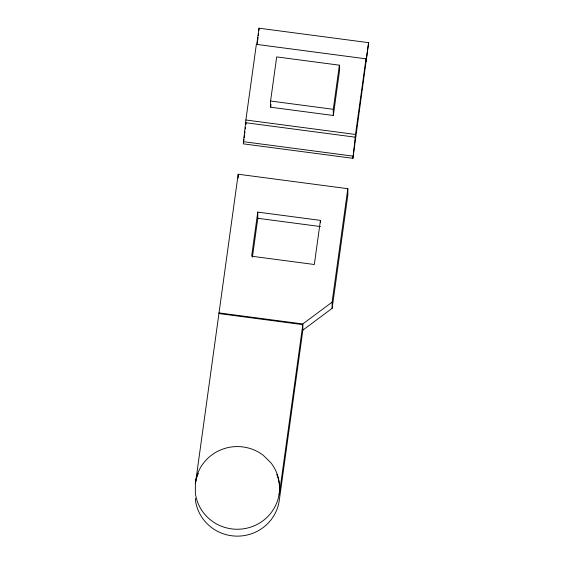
<?xml version="1.0" encoding="UTF-8"?>
<svg xmlns="http://www.w3.org/2000/svg" width="564" height="564" viewBox="0 0 564 564"><rect width="100%" height="100%" fill="white"/><g stroke="black" fill="none" stroke-linecap="round" stroke-linejoin="round"><path stroke-width="0.85" d="M195.426 498.393L195.419 500.056A42.3 41.341 -0.5 0 0 237.218 536.138A42.3 41.341 -0.5 0 0 279.286 500.324L302.861 330.144L302.805 323.955L332.09 302.149L347.812 188.693L238.184 174.227L195.532 482.89M368.623 42.667L352.93 158.322L243.303 143.855L245.883 119.998L256.359 44.359L365.98 58.825L366.008 61.575L368.623 42.667L259.003 28.2L256.74 44.528M243.669 141.24L243.909 139.491M244.149 137.743L244.515 135.127M244.755 133.386L244.995 131.638M245.361 129.022L245.601 127.274M245.967 124.658L246.207 122.91M257.205 43.491L257.452 41.743M257.692 40.002L258.058 37.379M258.298 35.638L258.538 33.889M270.579 101.026L276.691 56.908L339.387 65.177L339.436 71.367L333.324 115.486L270.635 107.216L270.579 101.026L333.275 109.303L333.324 115.486M270.635 107.216L270.995 104.622M257.748 212.106L251.636 256.225L314.324 264.502L320.437 220.383L257.748 212.106L257.797 218.296L252.404 257.226M333.275 109.303L339.387 65.177M352.93 158.322L355.503 134.465L365.98 58.825M302.861 330.144L332.147 308.332L347.861 194.876L347.812 188.693M245.883 119.998L355.503 134.465M245.904 122.748L355.524 137.214M243.288 141.656L352.909 156.122M257.797 218.296L320.493 226.566M218.98 312.893L302.805 323.955M218.987 313.577L302.812 324.645L279.236 494.825A42.3 41.341 -0.5 0 0 276.769 474.366M332.09 302.149L332.147 308.332M320.437 220.383L320.458 222.702M259.003 28.2L259.024 30.4M238.184 174.227L238.219 178.09M195.673 482.128A42.3 41.341 -0.5 0 1 196.187 479.682M196.624 478.06A42.3 41.341 -0.5 0 1 198.309 473.351M195.398 482.389L195.356 493.183A42.3 41.341 -0.5 0 0 253.356 526.163A42.3 41.341 -0.5 0 0 270.96 462.861L263.184 455.204A42.3 41.341 -0.5 0 0 195.398 482.389"/></g></svg>
